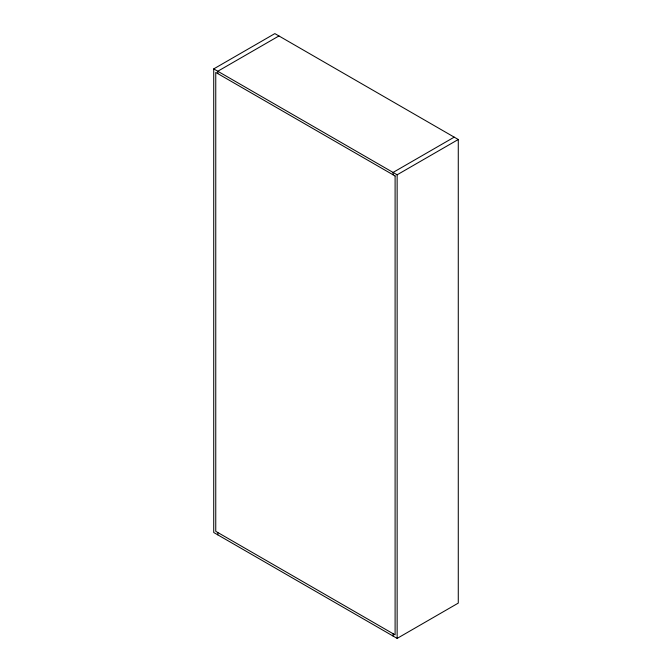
<?xml version="1.0" encoding="UTF-8"?>
<svg xmlns="http://www.w3.org/2000/svg" width="672" height="672" viewBox="0 0 672 672"><rect width="100%" height="100%" fill="white"/><g stroke="black" fill="none" stroke-linecap="round" stroke-linejoin="round"><path stroke-width="1.01" d="M213.721 68.897L274.856 33.6L458.279 139.499L458.279 603.103L397.144 638.4L213.721 532.501L213.721 68.897L397.144 174.796L458.279 139.499M278.939 35.952L217.795 71.249L217.795 73.609M454.205 137.147L393.061 172.444L393.061 174.796M397.144 174.796L397.144 638.4M393.061 633.696L393.061 636.048M217.795 532.501L217.795 534.853M395.102 175.972L215.754 72.433L215.754 531.325L395.102 634.872L395.102 175.972"/></g></svg>
